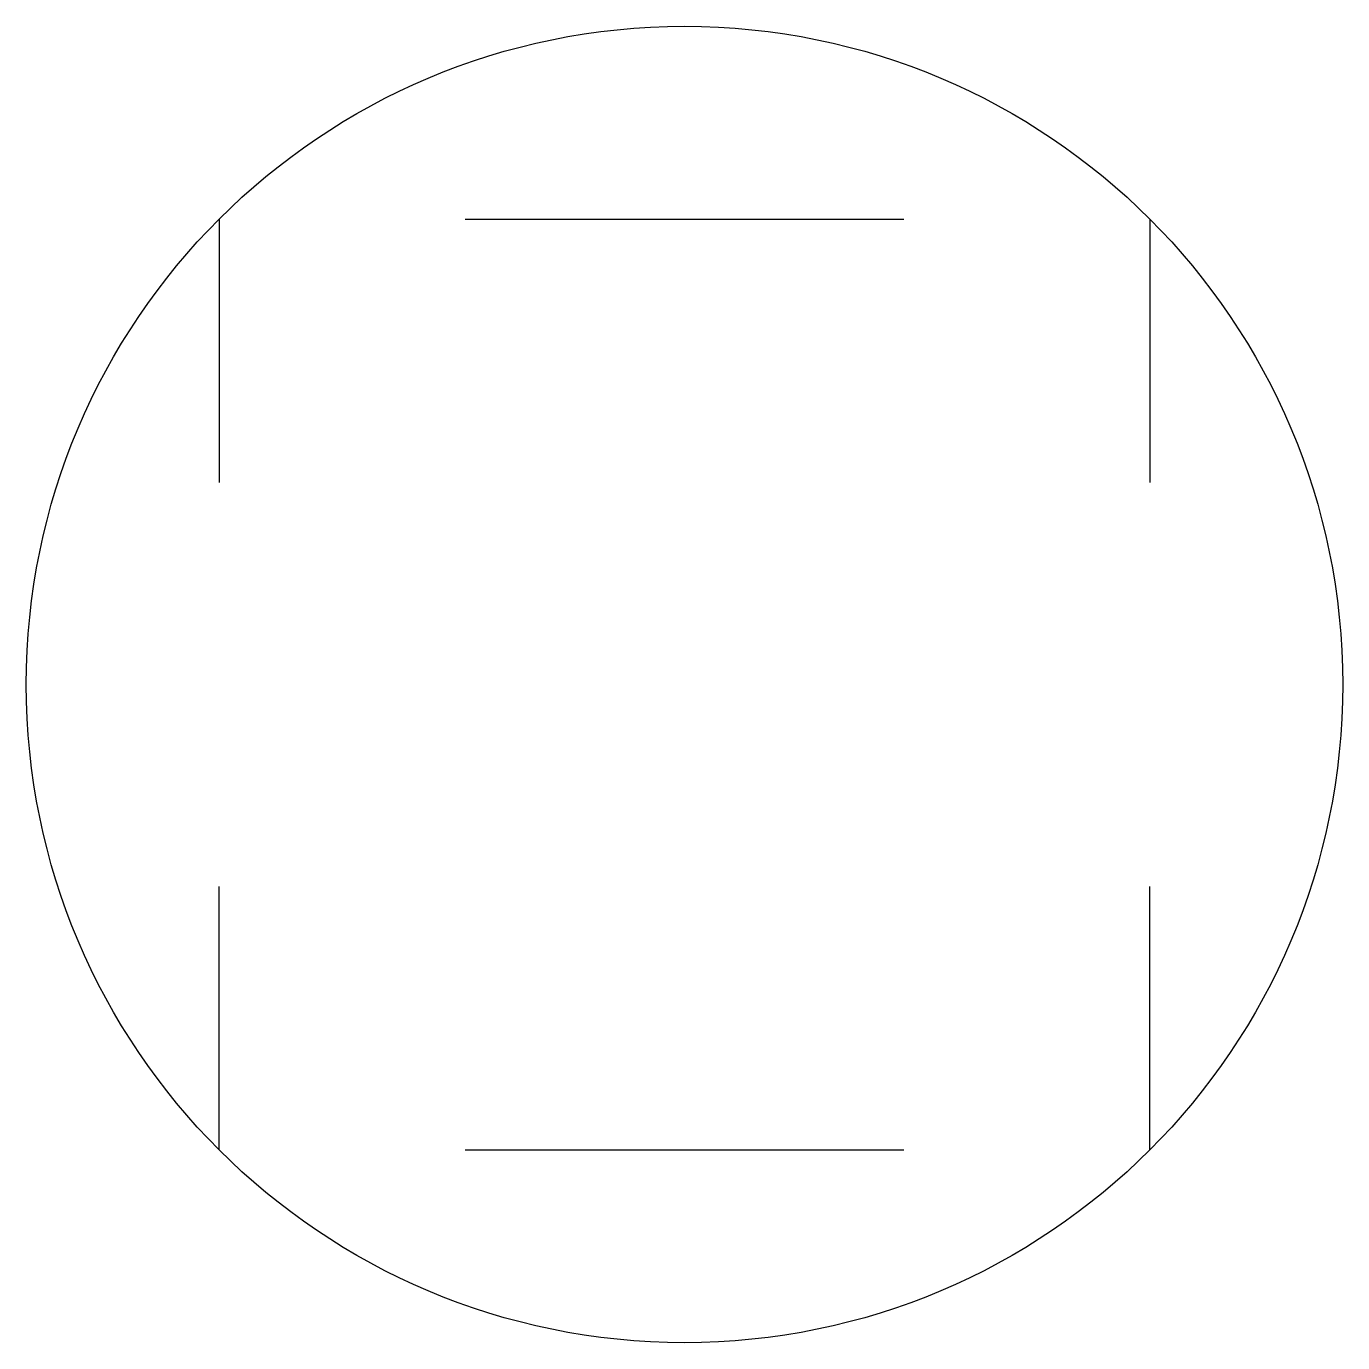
# Model space of a CAD drawing. Header units: millimetres. Extents: x 0 to 90, y 0 to 90.
import ezdxf

# ---------------------------------------------------------------- set-up
doc = ezdxf.new("R2010")
doc.units = ezdxf.units.MM
doc.layers.add('CUT', color=7, linetype='Continuous')
doc.layers.add('SLIT', color=1, linetype='Continuous')

msp = doc.modelspace()

# ---------------------------------------------------------------- linework, layer by layer
at = {"layer": 'CUT'}
msp.add_circle((45, 45), 45, dxfattribs=at)
at = {"layer": 'SLIT'}
for p, q in [((13.18, 76.82), (13.18, 58.82)), ((30, 76.82), (60, 76.82)), ((76.82, 76.82), (76.82, 58.82)), ((13.18, 13.18), (13.18, 31.18)), ((76.82, 13.18), (76.82, 31.18)), ((30, 13.18), (60, 13.18))]:
    msp.add_line(p, q, dxfattribs=at)

doc.saveas('drawing.dxf')
